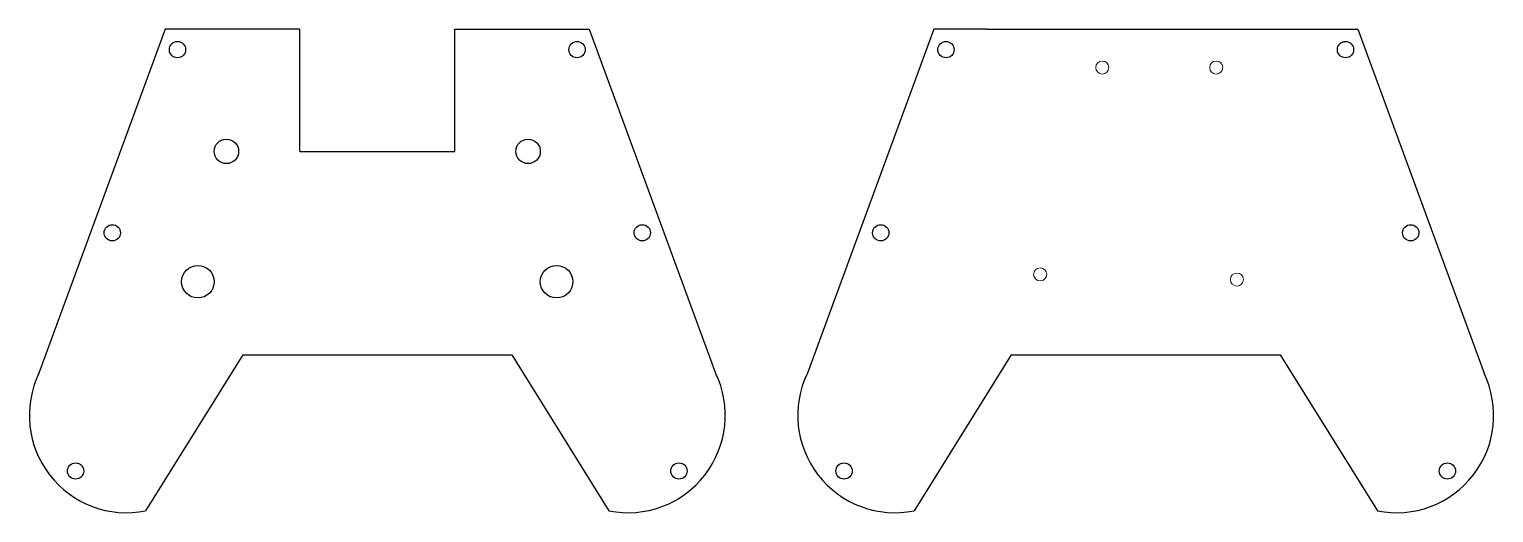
# Model space of a CAD drawing. Header units: millimetres. Extents: x 65 to 424, y 31 to 150.
import ezdxf

# ---------------------------------------------------------------- set-up
doc = ezdxf.new("R2010")
doc.units = ezdxf.units.MM
doc.header["$MEASUREMENT"] = 0
doc.layers.add('1', color=1, linetype='Continuous')

msp = doc.modelspace()

# ---------------------------------------------------------------- linework, layer by layer
at = {"color": 1}
for p, q in [((98, 150), (67, 65.5)), ((131, 150), (98, 150)), ((131, 120), (131, 150)), ((169, 150), (202, 150)), ((169, 120), (169, 150)), ((202, 150), (233, 65.5)), ((286.5, 150), (255.5, 65.5)), ((299.5, 150), (286.5, 150)), ((299.5, 150), (377.5, 150)), ((377.5, 150), (390.5, 150)), ((390.5, 150), (421.5, 65.5)), ((131, 120), (169, 120)), ((117, 70), (93.18, 31.7)), ((117, 70), (183, 70)), ((183, 70), (206.82, 31.7)), ((305.5, 70), (281.68, 31.7)), ((305.5, 70), (371.5, 70)), ((371.5, 70), (395.32, 31.7))]:
    msp.add_line(p, q, dxfattribs=at)
for centre, radius in [((101, 145), 2), ((199, 145), 2), ((289.5, 145), 2), ((387.5, 145), 2), ((113, 120), 3), ((187, 120), 3), ((85, 100), 2), ((215, 100), 2), ((273.5, 100), 2), ((403.5, 100), 2), ((106, 88), 4), ((194, 88), 4), ((76, 41.5), 2), ((224, 41.5), 2), ((264.5, 41.5), 2), ((412.5, 41.5), 2)]:
    msp.add_circle(centre, radius, dxfattribs=at)
for centre, start, end in [((88.56, 55.16), 154.3698, 281.1472), ((211.44, 55.16), 258.8528, 25.6302), ((277.06, 55.16), 154.3698, 281.1472), ((399.94, 55.16), 258.8528, 25.6302)]:
    msp.add_arc(centre, 23.91, start, end, dxfattribs=at)
at = {"layer": '1', "color": 1, "linetype": 'Continuous', "lineweight": 15}
for centre in [(327.84, 140.6), (355.78, 140.6), (312.6, 89.8), (360.86, 88.53)]:
    msp.add_circle(centre, 1.6, dxfattribs=at)

doc.saveas('drawing.dxf')
